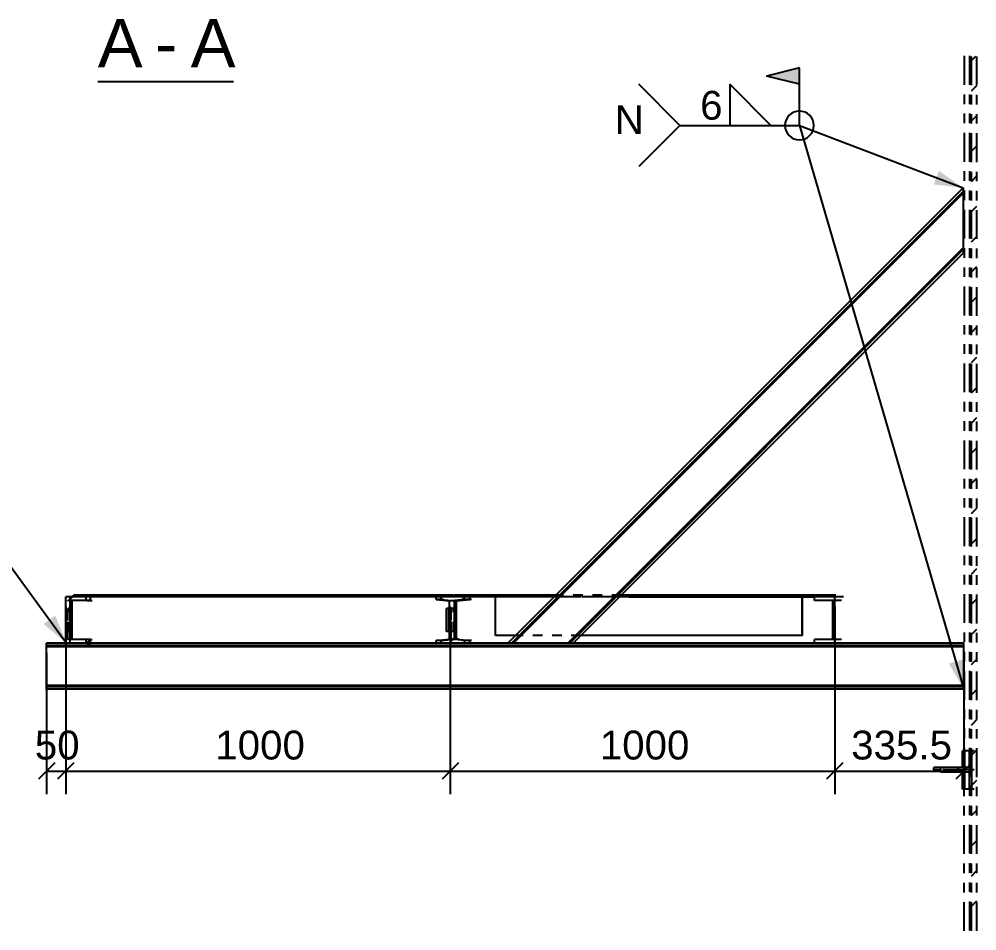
# Model space of a CAD drawing. Extents: x -29529 to 29888, y -30881 to 11129.
# Drawn here: x 8168 to 18131, y -22513 to -13026 of the extents above; entities that cross this region are included whole.
import ezdxf

# ---------------------------------------------------------------- set-up
doc = ezdxf.new("R2010")
doc.units = 0
for name, pattern in [('XKITLINE00', [0]), ('XKITLINE01', [4, 1, -1, 1, -1]), ('XKITLINE05', [8, 3, -1, 1, -1, 1, -1])]:
    doc.linetypes.add(name, pattern=pattern)
for name, color, linetype in [('dimension', 7, 'CONTINUOUS'), ('part1', 7, 'CONTINUOUS'), ('view', 7, 'CONTINUOUS'), ('weld', 7, 'CONTINUOUS')]:
    doc.layers.add(name, color=color, linetype=linetype)
doc.styles.add('STYLE_1', font='arial.ttf', dxfattribs={"height": 0.2})

# ---------------------------------------------------------------- blocks, each defined once
blk = doc.blocks.new('*D821')
at = {"layer": 'part1', "color": 0, "linetype": 'XKITLINE00'}
for p, q in [((1477.27, 468.56), (1477.738, 469.028)), ((1477.27, 465.416), (1477.832, 465.979)), ((1477.27, 462.273), (1477.832, 462.835)), ((1477.27, 459.13), (1477.832, 459.692)), ((1477.27, 455.987), (1477.832, 456.549)), ((1477.27, 452.844), (1477.832, 453.406)), ((1477.27, 449.701), (1477.832, 450.263)), ((1477.27, 446.558), (1477.832, 447.12)), ((1477.27, 443.415), (1477.832, 443.977)), ((1477.27, 440.272), (1477.832, 440.834)), ((1477.27, 437.129), (1477.832, 437.691)), ((1477.27, 433.986), (1477.832, 434.548)), ((1477.27, 430.843), (1477.832, 431.405)), ((1477.27, 427.699), (1477.832, 428.261)), ((1477.27, 424.556), (1477.832, 425.118)), ((1477.27, 421.413), (1477.832, 421.975)), ((1477.27, 418.27), (1477.832, 418.832)), ((1477.27, 415.127), (1477.832, 415.689)), ((1477.27, 411.984), (1477.832, 412.546)), ((1477.27, 408.841), (1477.829, 409.4)), ((1477.273, 405.701), (1477.832, 406.26)), ((1477.27, 402.555), (1477.832, 403.117)), ((1477.27, 399.412), (1477.832, 399.974)), ((1477.27, 396.269), (1477.832, 396.831)), ((1477.27, 393.125), (1477.832, 393.687)), ((1477.27, 389.982), (1477.832, 390.544)), ((1477.27, 386.839), (1477.829, 387.399)), ((1477.27, 383.696), (1477.832, 384.258)), ((1477.27, 380.553), (1477.829, 381.113))]:
    blk.add_line(p, q, dxfattribs=at)
blk = doc.blocks.new('*D822')
at = {"layer": 'part1', "color": 0, "linetype": 'XKITLINE00'}
for p, q in [((1386.878, 412.742), (1387.078, 412.942)), ((1390.021, 412.742), (1390.217, 412.938)), ((1393.164, 412.742), (1393.364, 412.942)), ((1396.314, 412.749), (1396.507, 412.942)), ((1399.45, 412.742), (1399.645, 412.936)), ((1402.593, 412.742), (1402.787, 412.935)), ((1405.736, 412.742), (1405.936, 412.942)), ((1408.879, 412.742), (1409.079, 412.942)), ((1412.022, 412.742), (1412.222, 412.942)), ((1415.166, 412.742), (1415.366, 412.942)), ((1418.309, 412.742), (1418.509, 412.942)), ((1421.452, 412.742), (1421.652, 412.942))]:
    blk.add_line(p, q, dxfattribs=at)
blk = doc.blocks.new('*D823')
at = {"layer": 'part1', "color": 0, "linetype": 'XKITLINE00'}
for p, q in [((1383.496, 412.503), (1383.735, 412.742)), ((1383.496, 409.36), (1383.716, 409.58)), ((1385.221, 407.942), (1385.581, 408.302))]:
    blk.add_line(p, q, dxfattribs=at)
blk = doc.blocks.new('*D824')
at = {"layer": 'part1', "color": 0, "linetype": 'XKITLINE00'}
for p, q in [((1477.058, 396.057), (1477.299, 396.298)), ((1475.743, 394.742), (1475.983, 394.982))]:
    blk.add_line(p, q, dxfattribs=at)
blk = doc.blocks.new('*D825')
at = {"layer": 'part1', "color": 0, "linetype": 'XKITLINE00'}
for p, q in [((1475.503, 394.502), (1475.743, 394.742)), ((1477.061, 392.917), (1477.302, 393.158))]:
    blk.add_line(p, q, dxfattribs=at)
blk = doc.blocks.new('*D826')
at = {"layer": 'part1', "color": 0, "linetype": 'XKITLINE00'}
for p, q in [((1424.251, 412.398), (1424.595, 412.742)), ((1423.489, 411.636), (1423.69, 411.837)), ((1423.489, 408.493), (1423.69, 408.694)), ((1422.938, 407.942), (1423.321, 408.325))]:
    blk.add_line(p, q, dxfattribs=at)
blk = doc.blocks.new('*D839')
at = {"layer": 'weld', "color": 3, "linetype": 'XKITLINE00'}
for p, q in [((1459.373, 467.806), (1455.944, 466.949)), ((1459.373, 461.806), (1459.373, 467.806)), ((1459.373, 466.092), (1455.944, 466.949)), ((1446.947, 461.806), (1442.662, 466.092)), ((1456.415, 461.806), (1452.13, 466.092)), ((1452.13, 466.092), (1452.13, 461.806)), ((1446.947, 461.806), (1442.662, 457.521)), ((1446.947, 461.806), (1459.373, 461.806)), ((1452.13, 461.806), (1456.415, 461.806)), ((1459.373, 461.806), (1476.477, 403.142)), ((1459.373, 461.806), (1476.423, 455.309))]:
    blk.add_line(p, q, dxfattribs=at)
for start, end in [(90, -90), (-90, 90)]:
    blk.add_arc((1459.373, 461.806), 1.5, start, end, dxfattribs=at)
at = {"layer": 'weld', "color": 3}
for points in [[(1459.373, 466.092), (1455.944, 466.949), (1459.373, 466.092), (1459.373, 467.806)], [(1476.423, 455.309), (1473.352, 455.677), (1476.423, 455.309), (1473.887, 457.078)], [(1476.477, 403.142), (1474.917, 405.812), (1476.477, 403.142), (1476.357, 406.232)]]:
    blk.add_solid(points, dxfattribs=at)
at = {"layer": 'weld', "color": 3, "style": 'STYLE_1'}
for s, p in [('6', (1449.047, 462.406)), ('N', (1440.159, 460.906))]:
    blk.add_text(s, height=3, dxfattribs=at).set_placement(p)
blk = doc.blocks.new('*D840')
at = {"layer": 'weld', "color": 3, "linetype": 'XKITLINE00'}
for p, q in [((1368.77, 433.599), (1365.342, 432.741)), ((1368.77, 427.599), (1368.77, 433.599)), ((1368.77, 431.884), (1365.342, 432.741)), ((1356.345, 427.599), (1352.06, 431.884)), ((1365.813, 427.599), (1361.528, 431.884)), ((1361.528, 431.884), (1361.528, 427.599)), ((1356.345, 427.599), (1352.06, 423.313)), ((1356.345, 427.599), (1368.77, 427.599)), ((1361.528, 427.599), (1365.813, 427.599)), ((1368.77, 427.599), (1383.115, 407.942))]:
    blk.add_line(p, q, dxfattribs=at)
for start, end in [(90, -90), (-90, 90)]:
    blk.add_arc((1368.77, 427.599), 1.5, start, end, dxfattribs=at)
at = {"layer": 'weld', "color": 3}
for points in [[(1368.77, 431.884), (1365.342, 432.741), (1368.77, 431.884), (1368.77, 433.599)], [(1383.115, 407.942), (1380.741, 409.923), (1383.115, 407.942), (1381.952, 410.807)]]:
    blk.add_solid(points, dxfattribs=at)
at = {"layer": 'weld', "color": 3, "style": 'STYLE_1'}
for s, p in [('6', (1358.445, 428.199)), ('N', (1349.557, 426.699))]:
    blk.add_text(s, height=3, dxfattribs=at).set_placement(p)
blk = doc.blocks.new('*D841')
at = {"layer": 'dimension', "color": 1, "linetype": 'XKITLINE00'}
for p, q in [((1383.056, 411.742), (1383.056, 392.228)), ((1381.055, 406.942), (1381.055, 392.228)), ((1381.904, 395.477), (1380.207, 393.78)), ((1381.055, 394.628), (1383.056, 394.628)), ((1383.904, 395.477), (1382.207, 393.78))]:
    blk.add_line(p, q, dxfattribs=at)
at = {"layer": 'dimension', "color": 1, "style": 'STYLE_1'}
blk.add_text('50', height=3, dxfattribs=at).set_placement((1379.83, 395.828))
blk = doc.blocks.new('*D842')
at = {"layer": 'dimension', "color": 1, "linetype": 'XKITLINE00'}
for p, q in [((1383.056, 411.742), (1383.056, 392.228)), ((1423.055, 411.742), (1423.055, 392.228)), ((1383.904, 395.477), (1382.207, 393.78)), ((1383.056, 394.628), (1423.055, 394.628)), ((1423.904, 395.477), (1422.207, 393.78))]:
    blk.add_line(p, q, dxfattribs=at)
at = {"layer": 'dimension', "color": 1, "style": 'STYLE_1'}
blk.add_text('1000', height=3, dxfattribs=at).set_placement((1398.605, 395.828))
blk = doc.blocks.new('*D843')
at = {"layer": 'dimension', "color": 1, "linetype": 'XKITLINE00'}
for p, q in [((1423.055, 411.742), (1423.055, 392.228)), ((1463.056, 411.742), (1463.056, 392.228)), ((1423.904, 395.477), (1422.207, 393.78)), ((1423.055, 394.628), (1463.056, 394.628)), ((1463.904, 395.477), (1462.207, 393.78))]:
    blk.add_line(p, q, dxfattribs=at)
at = {"layer": 'dimension', "color": 1, "style": 'STYLE_1'}
blk.add_text('1000', height=3, dxfattribs=at).set_placement((1438.605, 395.828))
blk = doc.blocks.new('*D844')
at = {"layer": 'dimension', "color": 1, "linetype": 'XKITLINE00'}
for p, q in [((1463.056, 411.742), (1463.056, 392.228)), ((1476.477, 406.942), (1476.477, 392.228)), ((1463.904, 395.477), (1462.207, 393.78)), ((1463.056, 394.628), (1476.477, 394.628)), ((1477.325, 395.477), (1475.628, 393.78))]:
    blk.add_line(p, q, dxfattribs=at)
at = {"layer": 'dimension', "color": 1, "style": 'STYLE_1'}
blk.add_text('335.5', height=3, dxfattribs=at).set_placement((1464.76, 395.828))
blk = doc.blocks.new('*D845')
at = {"layer": 'part1', "color": 0, "linetype": 'XKITLINE01'}
for p, q in [((1383.556, 411.542), (1383.316, 411.542)), ((1383.316, 409.142), (1383.316, 411.542)), ((1383.316, 409.142), (1383.316, 411.542)), ((1383.556, 409.142), (1383.556, 411.542)), ((1383.556, 409.142), (1383.556, 411.542)), ((1383.556, 409.142), (1383.316, 409.142))]:
    blk.add_line(p, q, dxfattribs=at)
blk = doc.blocks.new('*D846')
at = {"layer": 'part1', "color": 6, "linetype": 'XKITLINE05'}
for p, q in [((1476.496, 469.038), (1476.496, 396.742)), ((1477.056, 469.038), (1477.056, 377.995)), ((1477.27, 377.995), (1477.27, 469.038)), ((1477.832, 377.995), (1477.832, 469.038)), ((1476.496, 396.742), (1476.496, 392.742)), ((1476.496, 377.995), (1476.496, 392.742))]:
    blk.add_line(p, q, dxfattribs=at)
blk = doc.blocks.new('*D847')
at = {"layer": 'part1', "color": 2, "linetype": 'XKITLINE00'}
for p, q in [((1383.862, 412.742), (1383.862, 412.942)), ((1423.182, 412.942), (1383.862, 412.942)), ((1383.988, 412.742), (1383.988, 412.942)), ((1384.3, 412.742), (1384.3, 412.942)), ((1423.182, 412.742), (1384.3, 412.742)), ((1423.182, 412.742), (1423.182, 412.942))]:
    blk.add_line(p, q, dxfattribs=at)
at = {"layer": 'part1', "color": 0, "linetype": 'XKITLINE01'}
for p, q in [((1384.3, 412.742), (1383.862, 412.742)), ((1422.662, 412.742), (1422.662, 412.942)), ((1422.787, 412.742), (1422.787, 412.942))]:
    blk.add_line(p, q, dxfattribs=at)
blk = doc.blocks.new('*D848')
at = {"layer": 'part1', "color": 2, "linetype": 'XKITLINE00'}
for p, q in [((1383.056, 407.942), (1383.056, 412.742)), ((1385.618, 412.742), (1383.056, 412.742)), ((1383.496, 407.942), (1383.496, 412.742)), ((1385.618, 412.382), (1385.618, 412.742)), ((1385.618, 412.382), (1383.716, 412.382)), ((1383.716, 408.302), (1383.716, 412.382)), ((1385.618, 407.942), (1383.08, 407.942)), ((1385.618, 408.302), (1383.716, 408.302)), ((1385.618, 407.942), (1385.618, 408.302))]:
    blk.add_line(p, q, dxfattribs=at)
at = {"layer": 'part1', "color": 0, "linetype": 'XKITLINE01'}
for p, q in [((1385.176, 412.382), (1385.176, 412.742)), ((1383.276, 408.302), (1383.276, 412.382)), ((1383.716, 412.382), (1383.276, 412.382)), ((1385.293, 412.382), (1385.618, 412.382)), ((1383.08, 407.942), (1383.056, 407.942)), ((1383.716, 408.302), (1383.276, 408.302)), ((1385.176, 407.942), (1385.176, 408.302)), ((1385.293, 407.942), (1385.618, 407.942))]:
    blk.add_line(p, q, dxfattribs=at)
blk = doc.blocks.new('*D849')
at = {"layer": 'part1', "color": 2, "linetype": 'XKITLINE00'}
for p, q in [((1383.862, 412.942), (1383.855, 412.942)), ((1383.855, 412.742), (1383.855, 412.942)), ((1423.387, 412.942), (1423.182, 412.942))]:
    blk.add_line(p, q, dxfattribs=at)
at = {"layer": 'part1', "color": 0, "linetype": 'XKITLINE01'}
for p, q in [((1384.3, 412.742), (1383.855, 412.742)), ((1423.182, 412.942), (1383.862, 412.942)), ((1383.981, 412.742), (1383.981, 412.942)), ((1423.387, 412.742), (1383.981, 412.742)), ((1422.662, 412.742), (1422.662, 412.942)), ((1422.787, 412.742), (1422.787, 412.942))]:
    blk.add_line(p, q, dxfattribs=at)
blk = doc.blocks.new('*D850')
at = {"layer": 'part1', "color": 2, "linetype": 'XKITLINE00'}
for p, q in [((1434.055, 412.942), (1423.456, 412.942)), ((1423.456, 412.742), (1423.456, 412.942)), ((1433.855, 412.742), (1425.075, 412.742)), ((1433.255, 412.742), (1433.255, 412.942)), ((1441.644, 412.742), (1440.644, 412.742)), ((1441.644, 412.942), (1440.844, 412.942)), ((1463.166, 412.942), (1441.644, 412.942)), ((1441.644, 412.942), (1441.644, 412.742)), ((1441.644, 412.742), (1460.935, 412.742)), ((1462.263, 412.742), (1462.263, 412.942)), ((1462.396, 412.742), (1462.396, 412.942))]:
    blk.add_line(p, q, dxfattribs=at)
at = {"layer": 'part1', "color": 0, "linetype": 'XKITLINE01'}
for p, q in [((1425.075, 412.742), (1423.456, 412.742)), ((1423.581, 412.742), (1423.581, 412.942)), ((1433.255, 412.742), (1433.255, 412.942)), ((1440.644, 412.742), (1433.855, 412.742)), ((1440.844, 412.942), (1434.055, 412.942)), ((1463.166, 412.742), (1460.935, 412.742))]:
    blk.add_line(p, q, dxfattribs=at)
blk = doc.blocks.new('*D851')
at = {"layer": 'part1', "color": 0, "linetype": 'XKITLINE01'}
for p, q in [((1384.3, 412.742), (1383.055, 412.742)), ((1385.79, 412.742), (1384.3, 412.742)), ((1385.176, 412.382), (1385.176, 412.742)), ((1383.275, 408.302), (1383.275, 412.382)), ((1385.618, 412.382), (1383.275, 412.382)), ((1385.79, 407.942), (1383.055, 407.942)), ((1385.618, 408.302), (1383.275, 408.302)), ((1385.176, 407.942), (1385.176, 408.302))]:
    blk.add_line(p, q, dxfattribs=at)
at = {"layer": 'part1', "color": 2, "linetype": 'XKITLINE00'}
for p, q in [((1383.055, 407.942), (1383.055, 412.742)), ((1385.638, 412.382), (1385.618, 412.382)), ((1385.638, 412.382), (1385.79, 412.382)), ((1385.638, 408.302), (1385.618, 408.302)), ((1385.638, 408.302), (1385.79, 408.302))]:
    blk.add_line(p, q, dxfattribs=at)
blk = doc.blocks.new('*D852')
at = {"layer": 'part1', "color": 6, "linetype": 'XKITLINE05'}
for p, q in [((1476.332, 394.982), (1476.332, 396.742)), ((1477.299, 396.742), (1476.332, 396.742)), ((1476.572, 394.742), (1476.572, 396.742)), ((1477.544, 396.742), (1477.058, 396.742)), ((1477.058, 394.982), (1477.058, 396.742)), ((1477.299, 394.742), (1477.299, 396.742)), ((1473.548, 394.982), (1473.371, 394.982)), ((1473.371, 394.742), (1473.371, 394.982)), ((1473.429, 394.742), (1473.371, 394.742)), ((1473.966, 394.742), (1473.429, 394.742)), ((1473.503, 394.742), (1473.429, 394.742)), ((1473.652, 394.742), (1473.503, 394.742)), ((1474.079, 394.982), (1473.548, 394.982)), ((1473.966, 394.982), (1473.548, 394.982)), ((1477.299, 394.742), (1473.861, 394.742)), ((1477.058, 394.982), (1474.079, 394.982)), ((1474.079, 394.742), (1474.079, 394.982)), ((1474.295, 394.982), (1474.315, 394.982)), ((1474.295, 394.742), (1474.315, 394.742)), ((1476.637, 394.982), (1476.332, 394.982)), ((1477.302, 394.982), (1476.914, 394.982)), ((1477.363, 394.742), (1477.299, 394.742)), ((1477.544, 394.742), (1477.363, 394.742))]:
    blk.add_line(p, q, dxfattribs=at)
blk = doc.blocks.new('*D853')
at = {"layer": 'part1', "color": 6, "linetype": 'XKITLINE05'}
for p, q in [((1473.374, 394.502), (1473.374, 394.742)), ((1473.415, 394.742), (1473.374, 394.742)), ((1473.503, 394.742), (1473.415, 394.742)), ((1473.652, 394.742), (1473.503, 394.742)), ((1473.861, 394.742), (1473.652, 394.742)), ((1474.088, 394.742), (1473.861, 394.742)), ((1477.302, 394.742), (1474.088, 394.742)), ((1474.088, 394.502), (1474.088, 394.742)), ((1476.575, 392.742), (1476.575, 394.742)), ((1477.563, 394.742), (1477.302, 394.742)), ((1477.302, 392.742), (1477.302, 394.742)), ((1477.061, 394.502), (1473.374, 394.502)), ((1476.335, 392.742), (1476.335, 394.502)), ((1477.322, 394.502), (1477.061, 394.502)), ((1477.061, 392.742), (1477.061, 394.502)), ((1477.302, 392.742), (1476.335, 392.742)), ((1477.563, 392.742), (1477.302, 392.742))]:
    blk.add_line(p, q, dxfattribs=at)
blk = doc.blocks.new('*D854')
at = {"layer": 'part1', "color": 2, "linetype": 'XKITLINE00'}
for p, q in [((1463.174, 412.742), (1460.935, 412.742)), ((1460.935, 412.382), (1460.935, 412.742)), ((1463.056, 407.942), (1463.056, 412.742)), ((1463.963, 412.742), (1463.174, 412.742)), ((1462.836, 412.382), (1460.935, 412.382)), ((1462.836, 408.302), (1462.836, 412.382)), ((1462.836, 408.302), (1460.935, 408.302)), ((1460.935, 407.942), (1460.935, 408.302))]:
    blk.add_line(p, q, dxfattribs=at)
at = {"layer": 'part1', "color": 0, "linetype": 'XKITLINE01'}
for p, q in [((1463.742, 412.382), (1462.836, 412.382)), ((1463.174, 407.942), (1460.935, 407.942)), ((1463.174, 408.302), (1462.836, 408.302)), ((1463.742, 408.302), (1463.174, 408.302)), ((1463.963, 407.942), (1463.174, 407.942))]:
    blk.add_line(p, q, dxfattribs=at)
blk = doc.blocks.new('*D855')
at = {"layer": 'part1', "color": 2, "linetype": 'XKITLINE00'}
for p, q in [((1381.055, 403.142), (1381.055, 407.942)), ((1383.08, 407.942), (1381.055, 407.942)), ((1476.477, 407.68), (1381.055, 407.68)), ((1476.477, 407.542), (1381.055, 407.542)), ((1421.601, 407.942), (1385.618, 407.942)), ((1476.477, 407.942), (1425.075, 407.942)), ((1476.477, 403.142), (1476.477, 407.942)), ((1476.477, 403.542), (1381.055, 403.542)), ((1476.477, 403.404), (1381.055, 403.404)), ((1476.477, 403.142), (1381.055, 403.142))]:
    blk.add_line(p, q, dxfattribs=at)
at = {"layer": 'part1', "color": 0, "linetype": 'XKITLINE01'}
for p, q in [((1385.618, 407.942), (1383.08, 407.942)), ((1425.075, 407.942), (1421.601, 407.942))]:
    blk.add_line(p, q, dxfattribs=at)
blk = doc.blocks.new('*D856')
at = {"layer": 'part1', "color": 0, "linetype": 'XKITLINE01'}
for p, q in [((1424.651, 412.742), (1421.575, 412.742)), ((1422.306, 412.48), (1421.575, 412.48)), ((1424.536, 412.48), (1423.322, 412.358)), ((1424.536, 412.48), (1424.536, 412.742)), ((1424.536, 412.48), (1424.651, 412.48)), ((1425.277, 412.742), (1424.651, 412.742)), ((1425.075, 412.48), (1424.651, 412.48)), ((1423.489, 412.342), (1422.955, 412.342)), ((1423.156, 408.342), (1423.156, 412.342)), ((1423.69, 412.342), (1423.271, 412.342)), ((1422.306, 408.204), (1421.575, 408.204)), ((1422.036, 407.942), (1421.575, 407.942)), ((1425.277, 407.942), (1422.036, 407.942)), ((1422.955, 408.342), (1423.071, 408.342)), ((1423.489, 408.342), (1423.071, 408.342)), ((1424.536, 408.204), (1423.322, 408.325)), ((1423.69, 408.342), (1423.413, 408.342)), ((1425.075, 408.204), (1424.536, 408.204)), ((1424.536, 407.942), (1424.536, 408.204))]:
    blk.add_line(p, q, dxfattribs=at)
at = {"layer": 'part1', "color": 2, "linetype": 'XKITLINE00'}
for p, q in [((1421.575, 412.48), (1421.575, 412.742)), ((1421.575, 412.48), (1422.955, 412.342)), ((1425.277, 412.48), (1425.075, 412.48)), ((1422.955, 408.342), (1422.955, 412.342)), ((1423.322, 412.358), (1423.156, 412.342)), ((1423.892, 412.342), (1423.69, 412.342)), ((1421.575, 408.204), (1422.955, 408.342)), ((1421.575, 407.942), (1421.575, 408.204)), ((1423.322, 408.325), (1423.156, 408.342)), ((1423.892, 408.342), (1423.69, 408.342)), ((1425.277, 408.204), (1425.075, 408.204))]:
    blk.add_line(p, q, dxfattribs=at)
blk = doc.blocks.new('*D857')
at = {"layer": 'part1', "color": 0, "linetype": 'XKITLINE01'}
for p, q in [((1423.436, 411.542), (1423.196, 411.542)), ((1423.196, 409.142), (1423.196, 411.542)), ((1423.196, 409.142), (1423.196, 411.542)), ((1423.436, 409.142), (1423.436, 411.542)), ((1423.436, 409.142), (1423.436, 411.542)), ((1423.436, 409.142), (1423.196, 409.142))]:
    blk.add_line(p, q, dxfattribs=at)
blk = doc.blocks.new('*D858')
at = {"layer": 'part1', "color": 2, "linetype": 'XKITLINE00'}
for p, q in [((1422.675, 409.142), (1422.675, 411.542)), ((1422.915, 411.542), (1422.675, 411.542)), ((1422.915, 409.142), (1422.915, 411.542)), ((1422.915, 409.142), (1422.675, 409.142))]:
    blk.add_line(p, q, dxfattribs=at)
at = {"layer": 'part1', "color": 0, "linetype": 'XKITLINE01'}
for p, q in [((1422.675, 409.142), (1422.675, 411.542)), ((1422.915, 409.142), (1422.915, 411.542))]:
    blk.add_line(p, q, dxfattribs=at)
blk = doc.blocks.new('*D859')
at = {"layer": 'part1', "color": 2, "linetype": 'XKITLINE00'}
for p, q in [((1476.423, 455.309), (1429.055, 407.942)), ((1476.423, 455.309), (1476.423, 448.521)), ((1476.423, 454.939), (1429.426, 407.942)), ((1476.423, 454.744), (1429.621, 407.942)), ((1476.423, 449.087), (1435.278, 407.942)), ((1476.423, 448.892), (1435.473, 407.942)), ((1476.423, 448.521), (1435.844, 407.942)), ((1429.426, 407.942), (1429.055, 407.942)), ((1435.844, 407.942), (1435.473, 407.942))]:
    blk.add_line(p, q, dxfattribs=at)
at = {"layer": 'part1', "color": 0, "linetype": 'XKITLINE01'}
blk.add_line((1435.473, 407.942), (1429.426, 407.942), dxfattribs=at)
blk = doc.blocks.new('*D860')
at = {"layer": 'part1', "color": 0, "linetype": 'XKITLINE01'}
for p, q in [((1459.691, 412.742), (1427.768, 412.742)), ((1427.768, 412.742), (1427.772, 412.742)), ((1436.644, 408.742), (1429.855, 408.742))]:
    blk.add_line(p, q, dxfattribs=at)
at = {"layer": 'part1', "color": 2, "linetype": 'XKITLINE00'}
for p, q in [((1427.768, 408.742), (1427.768, 412.742)), ((1459.67, 408.742), (1459.67, 412.742)), ((1459.691, 408.742), (1459.691, 412.742)), ((1429.855, 408.742), (1427.768, 408.742)), ((1459.691, 408.742), (1436.644, 408.742))]:
    blk.add_line(p, q, dxfattribs=at)
blk = doc.blocks.new('*D861')
at = {"layer": 'part1', "color": 2, "linetype": 'XKITLINE00'}
for p, q in [((1421.575, 412.48), (1421.575, 412.742)), ((1422.104, 412.48), (1421.575, 412.48)), ((1421.575, 412.48), (1422.955, 412.342)), ((1425.075, 412.742), (1422.104, 412.742)), ((1422.104, 412.48), (1422.104, 412.742)), ((1422.104, 412.48), (1423.489, 412.342)), ((1423.69, 412.342), (1425.075, 412.48)), ((1425.075, 412.48), (1425.075, 412.742)), ((1422.955, 408.342), (1422.955, 412.342)), ((1423.489, 412.342), (1422.955, 412.342)), ((1423.322, 412.358), (1423.155, 412.342)), ((1423.489, 408.342), (1423.489, 412.342)), ((1423.69, 408.342), (1423.69, 412.342)), ((1421.575, 408.204), (1422.955, 408.342)), ((1421.575, 407.942), (1421.575, 408.204)), ((1422.104, 408.204), (1421.575, 408.204)), ((1425.075, 407.942), (1421.601, 407.942)), ((1422.104, 408.204), (1423.489, 408.342)), ((1422.104, 407.942), (1422.104, 408.204)), ((1423.413, 408.342), (1422.955, 408.342)), ((1423.322, 408.325), (1423.155, 408.342)), ((1423.413, 408.342), (1423.489, 408.342)), ((1423.69, 408.342), (1425.075, 408.204)), ((1425.075, 407.942), (1425.075, 408.204))]:
    blk.add_line(p, q, dxfattribs=at)
at = {"layer": 'part1', "color": 0, "linetype": 'XKITLINE01'}
for p, q in [((1422.104, 412.742), (1421.575, 412.742)), ((1424.536, 412.48), (1423.322, 412.358)), ((1424.536, 412.48), (1424.536, 412.742)), ((1425.075, 412.48), (1424.536, 412.48)), ((1423.155, 408.342), (1423.155, 412.342)), ((1423.69, 412.342), (1423.489, 412.342)), ((1421.601, 407.942), (1421.575, 407.942)), ((1424.536, 408.204), (1423.322, 408.325)), ((1423.69, 408.342), (1423.413, 408.342)), ((1424.536, 407.942), (1424.536, 408.204)), ((1425.075, 408.204), (1424.536, 408.204)), ((1425.075, 407.942), (1424.651, 407.942))]:
    blk.add_line(p, q, dxfattribs=at)
blk = doc.blocks.new('*D862')
at = {"layer": 'view', "color": 2, "linetype": 'XKITLINE00'}
blk.add_line((1408.952, 512.042), (1416.01, 512.042), dxfattribs=at)
at = {"layer": 'view', "color": 3, "style": 'STYLE_1'}
for s, p in [('A', (1408.952, 512.792)), ('A', (1413.786, 512.792)), ('-', (1411.926, 512.792))]:
    blk.add_text(s, height=2.5, dxfattribs=at).set_placement(p)

msp = doc.modelspace()

# ---------------------------------------------------------------- block references
at = {"layer": 'dimension', "xscale": 100, "yscale": 100, "zscale": 100}
for name in ['*D841', '*D842', '*D843', '*D844']:
    msp.add_blockref(name, (-129652.3, -60312.8), dxfattribs=at)
at = {"layer": 'part1', "xscale": 100, "yscale": 100, "zscale": 100}
for name in ['*D846', '*D821', '*D859', '*D849', '*D847', '*D822', '*D850', '*D848', '*D851', '*D823', '*D856', '*D861', '*D826', '*D860', '*D854', '*D845', '*D858', '*D857', '*D855', '*D852', '*D824', '*D853', '*D825']:
    msp.add_blockref(name, (-129652.3, -60312.8), dxfattribs=at)
at = {"layer": 'view', "xscale": 200, "yscale": 200, "zscale": 200}
msp.add_blockref('*D862', (-272804.2, -116084.2), dxfattribs=at)
at = {"layer": 'weld', "xscale": 100, "yscale": 100, "zscale": 100}
for name in ['*D839', '*D840']:
    msp.add_blockref(name, (-129652.3, -60312.8), dxfattribs=at)

doc.saveas('drawing.dxf')
